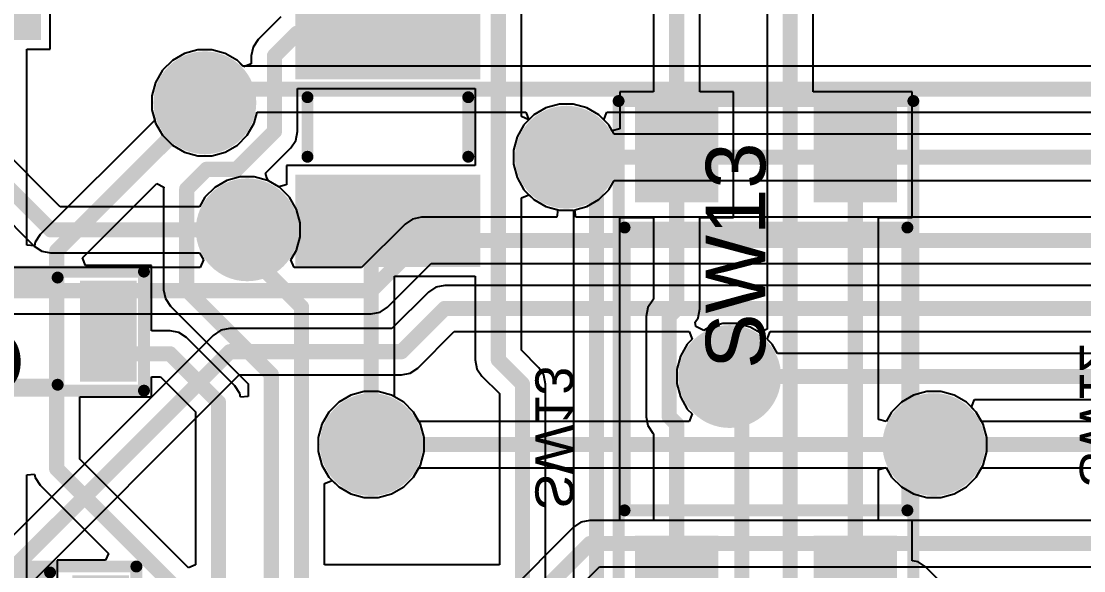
# Model space of a CAD drawing. Header units: inches. Extents: x -8.09 to -2.28, y -0.1 to 6.11.
# Drawn here: x -7.547 to -6.845, y 2.247 to 2.61 of the extents above; entities that cross this region are included whole.
import ezdxf

# ---------------------------------------------------------------- set-up
doc = ezdxf.new("R2010")
doc.units = ezdxf.units.IN
doc.header["$MEASUREMENT"] = 0
for name, color, linetype in [('BottomLayer', 5, 'Continuous'), ('BottomSolder', 6, 'Continuous'), ('InternalPlane1', 76, 'Continuous'), ('InternalPlane2', 16, 'Continuous'), ('Mechanical5', 56, 'Continuous'), ('TopLayer', 1, 'Continuous'), ('TopOverlay', 2, 'Continuous'), ('TopPaste', 8, 'Continuous'), ('TopSolder', 216, 'Continuous'), ('ViaHoleLayer', 16, 'Continuous')]:
    doc.layers.add(name, color=color, linetype=linetype)
doc.styles.add('Arial', font='', dxfattribs={"height": 0.2})
doc.styles.get('Arial').set_extended_font_data('Arial')

# ---------------------------------------------------------------- blocks, each defined once
blk = doc.blocks.new('FP_TL3305AF260QG_MFG_22')
at = {"layer": 'TopLayer'}
for points in [[(-0.17323, 0.08662), (-0.11024, 0.08662), (-0.11024, 0.0315), (-0.17323, 0.0315)], [(0.11024, 0.08662), (0.17323, 0.08662), (0.17323, 0.0315), (0.11024, 0.0315)], [(-0.17323, -0.0315), (-0.11024, -0.0315), (-0.11024, -0.08662), (-0.17323, -0.08662)], [(0.11024, -0.0315), (0.17323, -0.0315), (0.17323, -0.08662), (0.11024, -0.08662)]]:
    blk.add_hatch(color=1, dxfattribs=at).paths.add_polyline_path(points)
at = {"layer": 'TopPaste'}
for points in [[(-0.17323, 0.08662), (-0.11024, 0.08662), (-0.11024, 0.0315), (-0.17323, 0.0315)], [(0.11024, 0.08662), (0.17323, 0.08662), (0.17323, 0.0315), (0.11024, 0.0315)], [(-0.17323, -0.0315), (-0.11024, -0.0315), (-0.11024, -0.08662), (-0.17323, -0.08662)], [(0.11024, -0.0315), (0.17323, -0.0315), (0.17323, -0.08662), (0.11024, -0.08662)]]:
    blk.add_hatch(color=8, dxfattribs=at).paths.add_polyline_path(points)
at = {"layer": 'TopSolder'}
for points in [[(-0.17323, 0.08662), (-0.11024, 0.08662), (-0.11024, 0.0315), (-0.17323, 0.0315)], [(0.11024, 0.08662), (0.17323, 0.08662), (0.17323, 0.0315), (0.11024, 0.0315)], [(-0.17323, -0.0315), (-0.11024, -0.0315), (-0.11024, -0.08662), (-0.17323, -0.08662)], [(0.11024, -0.0315), (0.17323, -0.0315), (0.17323, -0.08662), (0.11024, -0.08662)]]:
    blk.add_hatch(color=216, dxfattribs=at).paths.add_polyline_path(points)
at = {"layer": 'Mechanical5'}
for points in [[(-0.17717, 0.09744, 0.00787, 0.00787, 0), (-0.17717, -0.09744, 0.00787, 0.00787, 0)], [(-0.17717, 0.09744, 0.00787, 0.00787, 0), (0.17717, 0.09744, 0.00787, 0.00787, 0)], [(0.17717, 0.09744, 0.00787, 0.00787, 0), (0.17717, -0.09744, 0.00787, 0.00787, 0)], [(-0.17717, -0.09744, 0.00787, 0.00787, 0), (0.17717, -0.09744, 0.00787, 0.00787, 0)]]:
    blk.add_lwpolyline(points, format="xyseb", dxfattribs=at)
for points in [[(-0.17913, 0.09744, 0.00394, 0.00394, 1), (-0.1752, 0.09744, 0.00394, 0.00394, 1)], [(-0.17913, 0.09744, 0.00394, 0.00394, 1), (-0.1752, 0.09744, 0.00394, 0.00394, 1)], [(0.1752, 0.09744, 0.00394, 0.00394, 1), (0.17913, 0.09744, 0.00394, 0.00394, 1)], [(0.1752, 0.09744, 0.00394, 0.00394, 1), (0.17913, 0.09744, 0.00394, 0.00394, 1)], [(-0.17913, -0.09744, 0.00394, 0.00394, 1), (-0.1752, -0.09744, 0.00394, 0.00394, 1)], [(-0.17913, -0.09744, 0.00394, 0.00394, 1), (-0.1752, -0.09744, 0.00394, 0.00394, 1)], [(0.1752, -0.09744, 0.00394, 0.00394, 1), (0.17913, -0.09744, 0.00394, 0.00394, 1)], [(0.1752, -0.09744, 0.00394, 0.00394, 1), (0.17913, -0.09744, 0.00394, 0.00394, 1)]]:
    blk.add_lwpolyline(points, format="xyseb", close=True, dxfattribs=at)
at = {"layer": 'TopOverlay'}
for points in [[(-0.0935, 0.0935, 0.00787, 0.00787, 0), (-0.0935, -0.0935, 0.00787, 0.00787, 0)], [(-0.0935, 0.0935, 0.00787, 0.00787, 0), (0.0935, 0.0935, 0.00787, 0.00787, 0)], [(0.0935, 0.0935, 0.00787, 0.00787, 0), (0.0935, -0.0935, 0.00787, 0.00787, 0)], [(-0.0935, -0.0935, 0.00787, 0.00787, 0), (0.0935, -0.0935, 0.00787, 0.00787, 0)]]:
    blk.add_lwpolyline(points, format="xyseb", dxfattribs=at)
for points in [[(-0.09547, 0.0935, 0.00394, 0.00394, 1), (-0.09154, 0.0935, 0.00394, 0.00394, 1)], [(-0.09547, 0.0935, 0.00394, 0.00394, 1), (-0.09154, 0.0935, 0.00394, 0.00394, 1)], [(0.09154, 0.0935, 0.00394, 0.00394, 1), (0.09547, 0.0935, 0.00394, 0.00394, 1)], [(0.09154, 0.0935, 0.00394, 0.00394, 1), (0.09547, 0.0935, 0.00394, 0.00394, 1)], [(-0.19193, -0.05906, 0.00984, 0.00984, 1), (-0.20177, -0.05906, 0.00984, 0.00984, 1)], [(-0.20423, -0.05906, 0.00492, 0.00492, 1), (-0.19931, -0.05906, 0.00492, 0.00492, 1)], [(-0.19439, -0.05906, 0.00492, 0.00492, 1), (-0.18947, -0.05906, 0.00492, 0.00492, 1)], [(-0.09547, -0.0935, 0.00394, 0.00394, 1), (-0.09154, -0.0935, 0.00394, 0.00394, 1)], [(-0.09547, -0.0935, 0.00394, 0.00394, 1), (-0.09154, -0.0935, 0.00394, 0.00394, 1)], [(0.09154, -0.0935, 0.00394, 0.00394, 1), (0.09547, -0.0935, 0.00394, 0.00394, 1)], [(0.09154, -0.0935, 0.00394, 0.00394, 1), (0.09547, -0.0935, 0.00394, 0.00394, 1)]]:
    blk.add_lwpolyline(points, format="xyseb", close=True, dxfattribs=at)
at = {"layer": 'Mechanical5', "style": 'Arial'}
blk.add_text('SW13', height=0.03937, dxfattribs=at).set_placement((0, 0.00044))
blk = doc.blocks.new('RESC3226X70X40ML20T20_49')
at = {"layer": 'TopLayer'}
for points in [[(-0.08858, -0.05709), (-0.08858, 0.05709), (-0.03543, 0.05709), (-0.03543, -0.05709)], [(0.03543, -0.05709), (0.03543, 0.05709), (0.08858, 0.05709), (0.08858, -0.05709)]]:
    blk.add_hatch(color=1, dxfattribs=at).paths.add_polyline_path(points)
at = {"layer": 'TopPaste'}
for points in [[(-0.08858, -0.05709), (-0.08858, 0.05709), (-0.03543, 0.05709), (-0.03543, -0.05709)], [(0.03543, -0.05709), (0.03543, 0.05709), (0.08858, 0.05709), (0.08858, -0.05709)]]:
    blk.add_hatch(color=8, dxfattribs=at).paths.add_polyline_path(points)
at = {"layer": 'TopSolder'}
for points in [[(-0.09258, -0.06109), (-0.09258, 0.06109), (-0.03143, 0.06109), (-0.03143, -0.06109)], [(0.03143, -0.06109), (0.03143, 0.06109), (0.09258, 0.06109), (0.09258, -0.06109)]]:
    blk.add_hatch(color=216, dxfattribs=at).paths.add_polyline_path(points)
at = {"layer": 'TopOverlay'}
for points in [[(-0.01969, 0.05315, 0.00787, 0.00787, 0), (0.01969, 0.05315, 0.00787, 0.00787, 0)], [(-0.01969, -0.05315, 0.00787, 0.00787, 0), (0.01969, -0.05315, 0.00787, 0.00787, 0)]]:
    blk.add_lwpolyline(points, format="xyseb", dxfattribs=at)
for points in [[(-0.02165, 0.05315, 0.00394, 0.00394, 1), (-0.01772, 0.05315, 0.00394, 0.00394, 1)], [(0.01772, 0.05315, 0.00394, 0.00394, 1), (0.02165, 0.05315, 0.00394, 0.00394, 1)], [(-0.02165, -0.05315, 0.00394, 0.00394, 1), (-0.01772, -0.05315, 0.00394, 0.00394, 1)], [(0.01772, -0.05315, 0.00394, 0.00394, 1), (0.02165, -0.05315, 0.00394, 0.00394, 1)]]:
    blk.add_lwpolyline(points, format="xyseb", close=True, dxfattribs=at)
blk = doc.blocks.new('RESC3116X65X40NL10T20_71')
at = {"layer": 'TopLayer'}
for points in [[(-0.07677, -0.03346), (-0.07677, 0.03346), (-0.03543, 0.03346), (-0.03543, -0.03346)], [(0.03543, -0.03346), (0.03543, 0.03346), (0.07677, 0.03346), (0.07677, -0.03346)]]:
    blk.add_hatch(color=1, dxfattribs=at).paths.add_polyline_path(points)
at = {"layer": 'TopPaste'}
for points in [[(-0.07677, -0.03346), (-0.07677, 0.03346), (-0.03543, 0.03346), (-0.03543, -0.03346)], [(0.03543, -0.03346), (0.03543, 0.03346), (0.07677, 0.03346), (0.07677, -0.03346)]]:
    blk.add_hatch(color=8, dxfattribs=at).paths.add_polyline_path(points)
at = {"layer": 'TopSolder'}
for points in [[(-0.08077, -0.03746), (-0.08077, 0.03746), (-0.03143, 0.03746), (-0.03143, -0.03746)], [(0.03143, -0.03746), (0.03143, 0.03746), (0.08077, 0.03746), (0.08077, -0.03746)]]:
    blk.add_hatch(color=216, dxfattribs=at).paths.add_polyline_path(points)
at = {"layer": 'TopOverlay'}
for points in [[(0.01968, 0.02953, 0.00787, 0.00787, 0), (-0.01969, 0.02953, 0.00787, 0.00787, 0)], [(0.01968, -0.02953, 0.00787, 0.00787, 0), (-0.01969, -0.02953, 0.00787, 0.00787, 0)]]:
    blk.add_lwpolyline(points, format="xyseb", dxfattribs=at)
for points in [[(-0.02165, 0.02953, 0.00394, 0.00394, 1), (-0.01772, 0.02953, 0.00394, 0.00394, 1)], [(0.01772, 0.02953, 0.00394, 0.00394, 1), (0.02165, 0.02953, 0.00394, 0.00394, 1)], [(-0.02165, -0.02953, 0.00394, 0.00394, 1), (-0.01772, -0.02953, 0.00394, 0.00394, 1)], [(0.01772, -0.02953, 0.00394, 0.00394, 1), (0.02165, -0.02953, 0.00394, 0.00394, 1)]]:
    blk.add_lwpolyline(points, format="xyseb", close=True, dxfattribs=at)
blk = doc.blocks.new('FP_C1206C_EB_MFG_163')
at = {"layer": 'TopLayer'}
for points in [[(-0.07382, 0.03346), (-0.03642, 0.03346), (-0.03642, -0.03346), (-0.07382, -0.03346)], [(0.03642, 0.03346), (0.07382, 0.03346), (0.07382, -0.03346), (0.03642, -0.03346)]]:
    blk.add_hatch(color=1, dxfattribs=at).paths.add_polyline_path(points)
at = {"layer": 'TopPaste'}
for points in [[(-0.07382, 0.03346), (-0.03642, 0.03346), (-0.03642, -0.03346), (-0.07382, -0.03346)], [(0.03642, 0.03346), (0.07382, 0.03346), (0.07382, -0.03346), (0.03642, -0.03346)]]:
    blk.add_hatch(color=8, dxfattribs=at).paths.add_polyline_path(points)
at = {"layer": 'TopSolder'}
for points in [[(-0.07382, 0.03346), (-0.03642, 0.03346), (-0.03642, -0.03346), (-0.07382, -0.03346)], [(0.03642, 0.03346), (0.07382, 0.03346), (0.07382, -0.03346), (0.03642, -0.03346)]]:
    blk.add_hatch(color=216, dxfattribs=at).paths.add_polyline_path(points)
at = {"layer": 'Mechanical5'}
for points in [[(-0.07874, 0.03937, 0.00787, 0.00787, 0), (-0.07874, -0.03937, 0.00787, 0.00787, 0)], [(0.07874, 0.03937, 0.00787, 0.00787, 0), (-0.07874, 0.03937, 0.00787, 0.00787, 0)], [(0.07874, 0.03937, 0.00787, 0.00787, 0), (0.07874, -0.03937, 0.00787, 0.00787, 0)], [(0.07874, -0.03937, 0.00787, 0.00787, 0), (-0.07874, -0.03937, 0.00787, 0.00787, 0)]]:
    blk.add_lwpolyline(points, format="xyseb", dxfattribs=at)
for points in [[(-0.08071, 0.03937, 0.00394, 0.00394, 1), (-0.07677, 0.03937, 0.00394, 0.00394, 1)], [(-0.08071, 0.03937, 0.00394, 0.00394, 1), (-0.07677, 0.03937, 0.00394, 0.00394, 1)], [(0.07677, 0.03937, 0.00394, 0.00394, 1), (0.08071, 0.03937, 0.00394, 0.00394, 1)], [(0.07677, 0.03937, 0.00394, 0.00394, 1), (0.08071, 0.03937, 0.00394, 0.00394, 1)], [(-0.08071, -0.03937, 0.00394, 0.00394, 1), (-0.07677, -0.03937, 0.00394, 0.00394, 1)], [(-0.08071, -0.03937, 0.00394, 0.00394, 1), (-0.07677, -0.03937, 0.00394, 0.00394, 1)], [(0.07677, -0.03937, 0.00394, 0.00394, 1), (0.08071, -0.03937, 0.00394, 0.00394, 1)], [(0.07677, -0.03937, 0.00394, 0.00394, 1), (0.08071, -0.03937, 0.00394, 0.00394, 1)]]:
    blk.add_lwpolyline(points, format="xyseb", close=True, dxfattribs=at)
at = {"layer": 'TopOverlay'}
for points in [[(0.02165, 0.03543, 0.00787, 0.00787, 0), (-0.02165, 0.03543, 0.00787, 0.00787, 0)], [(0.02165, -0.03543, 0.00787, 0.00787, 0), (-0.02165, -0.03543, 0.00787, 0.00787, 0)]]:
    blk.add_lwpolyline(points, format="xyseb", dxfattribs=at)
for points in [[(-0.02362, 0.03543, 0.00394, 0.00394, 1), (-0.01969, 0.03543, 0.00394, 0.00394, 1)], [(0.01969, 0.03543, 0.00394, 0.00394, 1), (0.02362, 0.03543, 0.00394, 0.00394, 1)], [(-0.02362, -0.03543, 0.00394, 0.00394, 1), (-0.01969, -0.03543, 0.00394, 0.00394, 1)], [(0.01969, -0.03543, 0.00394, 0.00394, 1), (0.02362, -0.03543, 0.00394, 0.00394, 1)]]:
    blk.add_lwpolyline(points, format="xyseb", close=True, dxfattribs=at)
at = {"layer": 'Mechanical5', "style": 'Arial'}
blk.add_text('C4', height=0.03937, dxfattribs=at).set_placement((0, 0.00044))
blk = doc.blocks.new('FP_C1206C_EB_MFG_164')
at = {"layer": 'TopLayer'}
for points in [[(-0.07382, 0.03346), (-0.03642, 0.03346), (-0.03642, -0.03346), (-0.07382, -0.03346)], [(0.03642, 0.03346), (0.07382, 0.03346), (0.07382, -0.03346), (0.03642, -0.03346)]]:
    blk.add_hatch(color=1, dxfattribs=at).paths.add_polyline_path(points)
at = {"layer": 'TopPaste'}
for points in [[(-0.07382, 0.03346), (-0.03642, 0.03346), (-0.03642, -0.03346), (-0.07382, -0.03346)], [(0.03642, 0.03346), (0.07382, 0.03346), (0.07382, -0.03346), (0.03642, -0.03346)]]:
    blk.add_hatch(color=8, dxfattribs=at).paths.add_polyline_path(points)
at = {"layer": 'TopSolder'}
for points in [[(-0.07382, 0.03346), (-0.03642, 0.03346), (-0.03642, -0.03346), (-0.07382, -0.03346)], [(0.03642, 0.03346), (0.07382, 0.03346), (0.07382, -0.03346), (0.03642, -0.03346)]]:
    blk.add_hatch(color=216, dxfattribs=at).paths.add_polyline_path(points)
at = {"layer": 'Mechanical5'}
for points in [[(-0.07874, 0.03937, 0.00787, 0.00787, 0), (-0.07874, -0.03937, 0.00787, 0.00787, 0)], [(0.07874, 0.03937, 0.00787, 0.00787, 0), (-0.07874, 0.03937, 0.00787, 0.00787, 0)], [(0.07874, 0.03937, 0.00787, 0.00787, 0), (0.07874, -0.03937, 0.00787, 0.00787, 0)], [(0.07874, -0.03937, 0.00787, 0.00787, 0), (-0.07874, -0.03937, 0.00787, 0.00787, 0)]]:
    blk.add_lwpolyline(points, format="xyseb", dxfattribs=at)
for points in [[(-0.08071, 0.03937, 0.00394, 0.00394, 1), (-0.07677, 0.03937, 0.00394, 0.00394, 1)], [(-0.08071, 0.03937, 0.00394, 0.00394, 1), (-0.07677, 0.03937, 0.00394, 0.00394, 1)], [(0.07677, 0.03937, 0.00394, 0.00394, 1), (0.08071, 0.03937, 0.00394, 0.00394, 1)], [(0.07677, 0.03937, 0.00394, 0.00394, 1), (0.08071, 0.03937, 0.00394, 0.00394, 1)], [(-0.08071, -0.03937, 0.00394, 0.00394, 1), (-0.07677, -0.03937, 0.00394, 0.00394, 1)], [(-0.08071, -0.03937, 0.00394, 0.00394, 1), (-0.07677, -0.03937, 0.00394, 0.00394, 1)], [(0.07677, -0.03937, 0.00394, 0.00394, 1), (0.08071, -0.03937, 0.00394, 0.00394, 1)], [(0.07677, -0.03937, 0.00394, 0.00394, 1), (0.08071, -0.03937, 0.00394, 0.00394, 1)]]:
    blk.add_lwpolyline(points, format="xyseb", close=True, dxfattribs=at)
at = {"layer": 'TopOverlay'}
for points in [[(0.02165, 0.03543, 0.00787, 0.00787, 0), (-0.02165, 0.03543, 0.00787, 0.00787, 0)], [(0.02165, -0.03543, 0.00787, 0.00787, 0), (-0.02165, -0.03543, 0.00787, 0.00787, 0)]]:
    blk.add_lwpolyline(points, format="xyseb", dxfattribs=at)
for points in [[(-0.02362, 0.03543, 0.00394, 0.00394, 1), (-0.01969, 0.03543, 0.00394, 0.00394, 1)], [(0.01969, 0.03543, 0.00394, 0.00394, 1), (0.02362, 0.03543, 0.00394, 0.00394, 1)], [(-0.02362, -0.03543, 0.00394, 0.00394, 1), (-0.01969, -0.03543, 0.00394, 0.00394, 1)], [(0.01969, -0.03543, 0.00394, 0.00394, 1), (0.02362, -0.03543, 0.00394, 0.00394, 1)]]:
    blk.add_lwpolyline(points, format="xyseb", close=True, dxfattribs=at)
at = {"layer": 'Mechanical5', "style": 'Arial'}
blk.add_text('C3', height=0.03937, dxfattribs=at).set_placement((0, 0.00044))

msp = doc.modelspace()

# ---------------------------------------------------------------- hatches: boundary and pattern name
at = {"layer": 'BottomLayer'}
h = msp.add_hatch(color=5, dxfattribs=at)
edge = h.paths.add_edge_path()
edge.add_arc((-7.426, 2.556), 0.025, 0, 360)
h = msp.add_hatch(color=5, dxfattribs=at)
edge = h.paths.add_edge_path()
edge.add_arc((-7.187, 2.52), 0.025, 0, 360)
h = msp.add_hatch(color=5, dxfattribs=at)
edge = h.paths.add_edge_path()
edge.add_arc((-7.398, 2.472), 0.025, 0, 360)
h = msp.add_hatch(color=5, dxfattribs=at)
edge = h.paths.add_edge_path()
edge.add_arc((-7.079, 2.375), 0.025, 0, 360)
h = msp.add_hatch(color=5, dxfattribs=at)
edge = h.paths.add_edge_path()
edge.add_arc((-7.316, 2.33), 0.025, 0, 360)
h = msp.add_hatch(color=5, dxfattribs=at)
edge = h.paths.add_edge_path()
edge.add_arc((-6.944, 2.33), 0.025, 0, 360)
at = {"layer": 'BottomSolder'}
h = msp.add_hatch(color=6, dxfattribs=at)
edge = h.paths.add_edge_path()
edge.add_arc((-7.426, 2.556), 0.029, 0, 360)
h = msp.add_hatch(color=6, dxfattribs=at)
edge = h.paths.add_edge_path()
edge.add_arc((-7.187, 2.52), 0.029, 0, 360)
h = msp.add_hatch(color=6, dxfattribs=at)
edge = h.paths.add_edge_path()
edge.add_arc((-7.398, 2.472), 0.029, 0, 360)
h = msp.add_hatch(color=6, dxfattribs=at)
edge = h.paths.add_edge_path()
edge.add_arc((-7.079, 2.375), 0.029, 0, 360)
h = msp.add_hatch(color=6, dxfattribs=at)
edge = h.paths.add_edge_path()
edge.add_arc((-7.316, 2.33), 0.029, 0, 360)
h = msp.add_hatch(color=6, dxfattribs=at)
edge = h.paths.add_edge_path()
edge.add_arc((-6.944, 2.33), 0.029, 0, 360)
at = {"layer": 'InternalPlane1'}
h = msp.add_hatch(color=76, dxfattribs=at)
edge = h.paths.add_edge_path()
edge.add_arc((-7.426, 2.556), 0.034, 0, 360)
h = msp.add_hatch(color=76, dxfattribs=at)
edge = h.paths.add_edge_path()
edge.add_arc((-7.187, 2.52), 0.034, 0, 360)
h = msp.add_hatch(color=76, dxfattribs=at)
edge = h.paths.add_edge_path()
edge.add_arc((-7.398, 2.472), 0.034, 0, 360)
h = msp.add_hatch(color=76, dxfattribs=at)
edge = h.paths.add_edge_path()
edge.add_arc((-7.079, 2.375), 0.034, 0, 360)
h = msp.add_hatch(color=76, dxfattribs=at)
edge = h.paths.add_edge_path()
edge.add_arc((-7.316, 2.33), 0.034, 0, 360)
h = msp.add_hatch(color=76, dxfattribs=at)
edge = h.paths.add_edge_path()
edge.add_arc((-6.944, 2.33), 0.034, 0, 360)
at = {"layer": 'InternalPlane2'}
h = msp.add_hatch(color=16, dxfattribs=at)
edge = h.paths.add_edge_path()
edge.add_arc((-7.426, 2.556), 0.034, 0, 360)
h = msp.add_hatch(color=16, dxfattribs=at)
edge = h.paths.add_edge_path()
edge.add_arc((-7.187, 2.52), 0.034, 0, 360)
h = msp.add_hatch(color=16, dxfattribs=at)
edge = h.paths.add_edge_path()
edge.add_arc((-7.398, 2.472), 0.034, 0, 360)
h = msp.add_hatch(color=16, dxfattribs=at)
edge = h.paths.add_edge_path()
edge.add_arc((-7.079, 2.375), 0.034, 0, 360)
h = msp.add_hatch(color=16, dxfattribs=at)
edge = h.paths.add_edge_path()
edge.add_arc((-7.316, 2.33), 0.034, 0, 360)
h = msp.add_hatch(color=16, dxfattribs=at)
edge = h.paths.add_edge_path()
edge.add_arc((-6.944, 2.33), 0.034, 0, 360)
at = {"layer": 'TopLayer'}
h = msp.add_hatch(color=1, dxfattribs=at)
edge = h.paths.add_edge_path()
edge.add_arc((-7.426, 2.556), 0.025, 0, 360)
h = msp.add_hatch(color=1, dxfattribs=at)
edge = h.paths.add_edge_path()
edge.add_arc((-7.187, 2.52), 0.025, 0, 360)
h = msp.add_hatch(color=1, dxfattribs=at)
edge = h.paths.add_edge_path()
edge.add_arc((-7.398, 2.472), 0.025, 0, 360)
h = msp.add_hatch(color=1, dxfattribs=at)
edge = h.paths.add_edge_path()
edge.add_arc((-7.079, 2.375), 0.025, 0, 360)
h = msp.add_hatch(color=1, dxfattribs=at)
edge = h.paths.add_edge_path()
edge.add_arc((-7.316, 2.33), 0.025, 0, 360)
h = msp.add_hatch(color=1, dxfattribs=at)
edge = h.paths.add_edge_path()
edge.add_arc((-6.944, 2.33), 0.025, 0, 360)
at = {"layer": 'TopSolder'}
h = msp.add_hatch(color=216, dxfattribs=at)
edge = h.paths.add_edge_path()
edge.add_arc((-7.426, 2.556), 0.029, 0, 360)
h = msp.add_hatch(color=216, dxfattribs=at)
edge = h.paths.add_edge_path()
edge.add_arc((-7.187, 2.52), 0.029, 0, 360)
h = msp.add_hatch(color=216, dxfattribs=at)
edge = h.paths.add_edge_path()
edge.add_arc((-7.398, 2.472), 0.029, 0, 360)
h = msp.add_hatch(color=216, dxfattribs=at)
edge = h.paths.add_edge_path()
edge.add_arc((-7.079, 2.375), 0.029, 0, 360)
h = msp.add_hatch(color=216, dxfattribs=at)
edge = h.paths.add_edge_path()
edge.add_arc((-7.316, 2.33), 0.029, 0, 360)
h = msp.add_hatch(color=216, dxfattribs=at)
edge = h.paths.add_edge_path()
edge.add_arc((-6.944, 2.33), 0.029, 0, 360)
at = {"layer": 'ViaHoleLayer'}
h = msp.add_hatch(color=16, dxfattribs=at)
edge = h.paths.add_edge_path()
edge.add_arc((-7.426, 2.556), 0.014, 0, 360)
h = msp.add_hatch(color=16, dxfattribs=at)
edge = h.paths.add_edge_path()
edge.add_arc((-7.187, 2.52), 0.014, 0, 360)
h = msp.add_hatch(color=16, dxfattribs=at)
edge = h.paths.add_edge_path()
edge.add_arc((-7.398, 2.472), 0.014, 0, 360)
h = msp.add_hatch(color=16, dxfattribs=at)
edge = h.paths.add_edge_path()
edge.add_arc((-7.079, 2.375), 0.014, 0, 360)
h = msp.add_hatch(color=16, dxfattribs=at)
edge = h.paths.add_edge_path()
edge.add_arc((-7.316, 2.33), 0.014, 0, 360)
h = msp.add_hatch(color=16, dxfattribs=at)
edge = h.paths.add_edge_path()
edge.add_arc((-6.944, 2.33), 0.014, 0, 360)

# ---------------------------------------------------------------- linework, layer by layer
at = {"layer": 'BottomLayer'}
for p, q in [((-7.52167, 2.48729), (-7.72785, 2.69348)), ((-7.74948, 2.67185), (-7.53881, 2.46119)), ((-7.43951, 2.58861), (-7.44749, 2.58401)), ((-7.43061, 2.591), (-7.43951, 2.58861)), ((-7.42139, 2.591), (-7.43061, 2.591)), ((-7.41249, 2.58861), (-7.42139, 2.591)), ((-7.40451, 2.58401), (-7.41249, 2.58861)), ((-7.44749, 2.58401), (-7.45401, 2.57749)), ((-7.4008, 2.58029), (-7.40451, 2.58401)), ((-6.25258, 2.58029), (-7.4008, 2.58029)), ((-7.45401, 2.57749), (-7.45861, 2.56951)), ((-7.45861, 2.56951), (-7.461, 2.56061)), ((-7.461, 2.56061), (-7.461, 2.55139)), ((-7.461, 2.55139), (-7.45861, 2.54249)), ((-7.39339, 2.54249), (-7.39145, 2.54971)), ((-7.39145, 2.54971), (-7.21386, 2.54971)), ((-7.21179, 2.54471), (-7.21501, 2.54149)), ((-7.21386, 2.54971), (-7.21179, 2.54471)), ((-7.16221, 2.54471), (-7.16014, 2.54971)), ((-7.15899, 2.54149), (-7.16221, 2.54471)), ((-7.16014, 2.54971), (-6.25258, 2.54971)), ((-7.45861, 2.54249), (-7.45401, 2.53451)), ((-7.39799, 2.53451), (-7.39339, 2.54249)), ((-7.21501, 2.54149), (-7.21961, 2.53351)), ((-7.15542, 2.53529), (-7.15899, 2.54149)), ((-7.45401, 2.53451), (-7.44749, 2.52799)), ((-7.40451, 2.52799), (-7.39799, 2.53451)), ((-7.21961, 2.53351), (-7.222, 2.52461)), ((-6.24786, 2.53529), (-7.15542, 2.53529)), ((-7.44749, 2.52799), (-7.43951, 2.52339)), ((-7.43951, 2.52339), (-7.43061, 2.521)), ((-7.42139, 2.521), (-7.41249, 2.52339)), ((-7.41249, 2.52339), (-7.40451, 2.52799)), ((-7.222, 2.52461), (-7.222, 2.51539)), ((-7.43061, 2.521), (-7.42139, 2.521)), ((-7.222, 2.51539), (-7.21961, 2.50649)), ((-7.41151, 2.50461), (-7.41949, 2.50001)), ((-7.40261, 2.507), (-7.41151, 2.50461)), ((-7.39339, 2.507), (-7.40261, 2.507)), ((-7.38449, 2.50461), (-7.39339, 2.507)), ((-7.37651, 2.50001), (-7.38449, 2.50461)), ((-7.21961, 2.50649), (-7.21501, 2.49851)), ((-7.15899, 2.49851), (-7.15542, 2.50471)), ((-7.15542, 2.50471), (-5.83946, 2.50471)), ((-7.41949, 2.50001), (-7.42601, 2.49349)), ((-7.36999, 2.49349), (-7.37651, 2.50001)), ((-7.21501, 2.49851), (-7.20849, 2.49199)), ((-7.16551, 2.49199), (-7.15899, 2.49851)), ((-7.42958, 2.48729), (-7.52167, 2.48729)), ((-7.42601, 2.49349), (-7.42958, 2.48729)), ((-7.36539, 2.48551), (-7.36999, 2.49349)), ((-7.20849, 2.49199), (-7.20051, 2.48739)), ((-7.20051, 2.48739), (-7.1927, 2.48529)), ((-7.1813, 2.48529), (-7.17349, 2.48739)), ((-7.17349, 2.48739), (-7.16551, 2.49199)), ((-7.363, 2.47661), (-7.36539, 2.48551)), ((-7.28277, 2.48029), (-7.28862, 2.47913)), ((-7.19336, 2.48029), (-7.28277, 2.48029)), ((-7.1927, 2.48529), (-7.19336, 2.48029)), ((-7.18064, 2.48029), (-7.1813, 2.48529)), ((-5.85733, 2.48029), (-7.18064, 2.48029)), ((-7.363, 2.46739), (-7.363, 2.47661)), ((-7.29358, 2.47581), (-7.32233, 2.44706)), ((-7.28862, 2.47913), (-7.29358, 2.47581)), ((-7.36539, 2.45849), (-7.363, 2.46739)), ((-7.53881, 2.46119), (-7.53385, 2.45787)), ((-7.53385, 2.45787), (-7.528, 2.45671)), ((-7.528, 2.45671), (-7.42958, 2.45671)), ((-7.42958, 2.45671), (-7.4269, 2.45206)), ((-7.4269, 2.45206), (-7.4291, 2.44706)), ((-7.3691, 2.45206), (-7.36539, 2.45849)), ((-7.3669, 2.44706), (-7.3691, 2.45206)), ((-7.4291, 2.44706), (-7.67323, 2.44706)), ((-7.32233, 2.44706), (-7.3669, 2.44706)), ((-7.30519, 2.42095), (-7.27643, 2.44971)), ((-7.27643, 2.44971), (-5.851, 2.44971)), ((-7.27823, 2.43081), (-7.30233, 2.40671)), ((-7.27327, 2.43413), (-7.27823, 2.43081)), ((-7.26742, 2.43529), (-7.27327, 2.43413)), ((-5.8074, 2.43529), (-7.26742, 2.43529)), ((-7.316, 2.41647), (-7.31015, 2.41764)), ((-7.31015, 2.41764), (-7.30519, 2.42095)), ((-7.6669, 2.41647), (-7.316, 2.41647)), ((-7.41544, 2.40555), (-7.4204, 2.40223)), ((-7.40958, 2.40671), (-7.41544, 2.40555)), ((-7.30233, 2.40671), (-7.40958, 2.40671)), ((-7.28519, 2.3806), (-7.26108, 2.40471)), ((-7.26108, 2.40471), (-7.10586, 2.40471)), ((-7.10586, 2.40471), (-7.10379, 2.39971)), ((-7.05421, 2.39971), (-7.05214, 2.40471)), ((-7.05214, 2.40471), (-5.57181, 2.40471)), ((-7.4204, 2.40223), (-7.75581, 2.06681)), ((-7.10701, 2.39649), (-7.11161, 2.38851)), ((-7.10379, 2.39971), (-7.10701, 2.39649)), ((-7.05099, 2.39649), (-7.05421, 2.39971)), ((-7.04742, 2.39029), (-7.05099, 2.39649)), ((-7.11161, 2.38851), (-7.114, 2.37961)), ((-5.56773, 2.39029), (-7.04742, 2.39029)), ((-7.61374, 2.16564), (-7.40325, 2.37612)), ((-7.40325, 2.37612), (-7.296, 2.37612)), ((-7.296, 2.37612), (-7.29015, 2.37729)), ((-7.29015, 2.37729), (-7.28519, 2.3806)), ((-7.114, 2.37961), (-7.114, 2.37039)), ((-7.114, 2.37039), (-7.11161, 2.36149)), ((-7.32951, 2.36261), (-7.33749, 2.35801)), ((-7.32061, 2.365), (-7.32951, 2.36261)), ((-7.31139, 2.365), (-7.32061, 2.365)), ((-7.30249, 2.36261), (-7.31139, 2.365)), ((-7.29451, 2.35801), (-7.30249, 2.36261)), ((-7.11161, 2.36149), (-7.10701, 2.35351)), ((-7.33749, 2.35801), (-7.34401, 2.35149)), ((-7.28799, 2.35149), (-7.29451, 2.35801)), ((-7.10701, 2.35351), (-7.10379, 2.35029)), ((-6.91921, 2.35471), (-6.91714, 2.35971)), ((-6.91599, 2.35149), (-6.91921, 2.35471)), ((-6.91714, 2.35971), (-5.55528, 2.35971)), ((-7.34401, 2.35149), (-7.34861, 2.34351)), ((-7.28442, 2.34529), (-7.28799, 2.35149)), ((-7.10379, 2.35029), (-7.10586, 2.34529)), ((-6.91139, 2.34351), (-6.91599, 2.35149)), ((-7.34861, 2.34351), (-7.351, 2.33461)), ((-7.10586, 2.34529), (-7.28442, 2.34529)), ((-6.909, 2.33461), (-6.91139, 2.34351)), ((-7.351, 2.33461), (-7.351, 2.32539)), ((-6.909, 2.32539), (-6.909, 2.33461)), ((-7.351, 2.32539), (-7.34861, 2.31649)), ((-6.91139, 2.31649), (-6.909, 2.32539)), ((-7.34861, 2.31649), (-7.34401, 2.30851)), ((-7.28799, 2.30851), (-7.28442, 2.31471)), ((-7.28442, 2.31471), (-6.97558, 2.31471)), ((-6.97558, 2.31471), (-6.97201, 2.30851)), ((-6.91599, 2.30851), (-6.91139, 2.31649)), ((-7.34401, 2.30851), (-7.33749, 2.30199)), ((-7.29451, 2.30199), (-7.28799, 2.30851)), ((-6.97201, 2.30851), (-6.96549, 2.30199)), ((-6.92251, 2.30199), (-6.91599, 2.30851)), ((-7.33749, 2.30199), (-7.32951, 2.29739)), ((-7.32951, 2.29739), (-7.32061, 2.295)), ((-7.31139, 2.295), (-7.30249, 2.29739)), ((-7.30249, 2.29739), (-7.29451, 2.30199)), ((-6.96549, 2.30199), (-6.95751, 2.29739)), ((-6.95751, 2.29739), (-6.94861, 2.295)), ((-6.93939, 2.295), (-6.93049, 2.29739)), ((-6.93049, 2.29739), (-6.92251, 2.30199)), ((-7.32061, 2.295), (-7.31139, 2.295)), ((-6.94861, 2.295), (-6.93939, 2.295)), ((-7.17732, 2.27866), (-7.18229, 2.27534)), ((-7.17147, 2.27982), (-7.17732, 2.27866)), ((-5.55446, 2.27982), (-7.17147, 2.27982)), ((-7.18229, 2.27534), (-7.44781, 2.00981)), ((-7.18046, 2.23391), (-7.16514, 2.24923)), ((-7.16514, 2.24923), (-5.84697, 2.24923))]:
    msp.add_line(p, q, dxfattribs=at)
for points in [[(-7.761, 2.705, 0.01, 0.01, 0), (-7.528, 2.472, 0.01, 0.01, 0)], [(-7.426, 2.556, 0.01, 0.01, 0), (-7.417, 2.565, 0.01, 0.01, 0)], [(-7.417, 2.565, 0.01, 0.01, 0), (-6.221, 2.565, 0.01, 0.01, 0)], [(-7.187, 2.52, 0.01, 0.01, 0), (-5.535, 2.52, 0.01, 0.01, 0)], [(-7.528, 2.472, 0.01, 0.01, 0), (-7.398, 2.472, 0.01, 0.01, 0)], [(-7.316, 2.43177, 0.01, 0.01, 0), (-7.28277, 2.465, 0.01, 0.01, 0)], [(-7.28277, 2.465, 0.01, 0.01, 0), (-5.851, 2.465, 0.01, 0.01, 0)], [(-7.67323, 2.43177, 0.01, 0.01, 0), (-7.316, 2.43177, 0.01, 0.01, 0)], [(-7.296, 2.39142, 0.01, 0.01, 0), (-7.26742, 2.42, 0.01, 0.01, 0)], [(-7.26742, 2.42, 0.01, 0.01, 0), (-5.751, 2.42, 0.01, 0.01, 0)], [(-7.745, 2.056, 0.01, 0.01, 0), (-7.40958, 2.39142, 0.01, 0.01, 0)], [(-7.40958, 2.39142, 0.01, 0.01, 0), (-7.296, 2.39142, 0.01, 0.01, 0)], [(-7.079, 2.375, 0.01, 0.01, 0), (-5.273, 2.375, 0.01, 0.01, 0)], [(-7.316, 2.33, 0.01, 0.01, 0), (-6.944, 2.33, 0.01, 0.01, 0)], [(-7.437, 1.999, 0.01, 0.01, 0), (-7.17147, 2.26453, 0.01, 0.01, 0)], [(-7.17147, 2.26453, 0.01, 0.01, 0), (-5.505, 2.26453, 0.01, 0.01, 0)]]:
    msp.add_lwpolyline(points, format="xyseb", dxfattribs=at)
for points in [[(-7.4195, 2.565, 0.005, 0.005, 1), (-7.4145, 2.565, 0.005, 0.005, 1)], [(-7.4195, 2.565, 0.005, 0.005, 1), (-7.4145, 2.565, 0.005, 0.005, 1)], [(-7.4285, 2.556, 0.005, 0.005, 1), (-7.4235, 2.556, 0.005, 0.005, 1)], [(-7.1895, 2.52, 0.005, 0.005, 1), (-7.1845, 2.52, 0.005, 0.005, 1)], [(-7.5305, 2.472, 0.005, 0.005, 1), (-7.5255, 2.472, 0.005, 0.005, 1)], [(-7.5305, 2.472, 0.005, 0.005, 1), (-7.5255, 2.472, 0.005, 0.005, 1)], [(-7.4005, 2.472, 0.005, 0.005, 1), (-7.3955, 2.472, 0.005, 0.005, 1)], [(-7.28527, 2.465, 0.005, 0.005, 1), (-7.28027, 2.465, 0.005, 0.005, 1)], [(-7.28527, 2.465, 0.005, 0.005, 1), (-7.28027, 2.465, 0.005, 0.005, 1)], [(-7.3185, 2.43177, 0.005, 0.005, 1), (-7.3135, 2.43177, 0.005, 0.005, 1)], [(-7.3185, 2.43177, 0.005, 0.005, 1), (-7.3135, 2.43177, 0.005, 0.005, 1)], [(-7.26992, 2.42, 0.005, 0.005, 1), (-7.26492, 2.42, 0.005, 0.005, 1)], [(-7.26992, 2.42, 0.005, 0.005, 1), (-7.26492, 2.42, 0.005, 0.005, 1)], [(-7.41208, 2.39142, 0.005, 0.005, 1), (-7.40708, 2.39142, 0.005, 0.005, 1)], [(-7.41208, 2.39142, 0.005, 0.005, 1), (-7.40708, 2.39142, 0.005, 0.005, 1)], [(-7.2985, 2.39142, 0.005, 0.005, 1), (-7.2935, 2.39142, 0.005, 0.005, 1)], [(-7.2985, 2.39142, 0.005, 0.005, 1), (-7.2935, 2.39142, 0.005, 0.005, 1)], [(-7.0815, 2.375, 0.005, 0.005, 1), (-7.0765, 2.375, 0.005, 0.005, 1)], [(-7.3185, 2.33, 0.005, 0.005, 1), (-7.3135, 2.33, 0.005, 0.005, 1)], [(-6.9465, 2.33, 0.005, 0.005, 1), (-6.9415, 2.33, 0.005, 0.005, 1)], [(-7.17397, 2.26453, 0.005, 0.005, 1), (-7.16897, 2.26453, 0.005, 0.005, 1)], [(-7.17397, 2.26453, 0.005, 0.005, 1), (-7.16897, 2.26453, 0.005, 0.005, 1)]]:
    msp.add_lwpolyline(points, format="xyseb", close=True, dxfattribs=at)
at = {"layer": 'TopLayer'}
for p, q in [((-7.05429, 3.043), (-7.05429, 2.4064)), ((-7.21671, 2.54686), (-7.21671, 2.89598)), ((-7.02371, 2.56323), (-7.02371, 2.75504)), ((-7.12935, 2.657), (-7.12935, 2.56323)), ((-7.09876, 2.56323), (-7.09876, 2.65088)), ((-7.52823, 2.59154), (-7.52823, 2.61971)), ((-7.37581, 2.61282), (-7.39081, 2.59782)), ((-7.39413, 2.59286), (-7.39529, 2.58701)), ((-7.39081, 2.59782), (-7.39413, 2.59286)), ((-7.5436, 2.46196), (-7.5436, 2.59154)), ((-7.5436, 2.59154), (-7.52823, 2.59154)), ((-7.43951, 2.58861), (-7.44749, 2.58401)), ((-7.43061, 2.591), (-7.43951, 2.58861)), ((-7.42139, 2.591), (-7.43061, 2.591)), ((-7.41249, 2.58861), (-7.42139, 2.591)), ((-7.40451, 2.58401), (-7.41249, 2.58861)), ((-7.39529, 2.58701), (-7.39529, 2.58186)), ((-7.44749, 2.58401), (-7.45401, 2.57749)), ((-7.40029, 2.57979), (-7.40451, 2.58401)), ((-7.39529, 2.58186), (-7.40029, 2.57979)), ((-7.45401, 2.57749), (-7.45861, 2.56951)), ((-7.45861, 2.56951), (-7.461, 2.56061)), ((-7.36471, 2.537), (-7.36471, 2.56543)), ((-7.36471, 2.56543), (-7.24729, 2.56543)), ((-7.24729, 2.56543), (-7.24729, 2.51457)), ((-7.461, 2.56061), (-7.461, 2.55139)), ((-7.12935, 2.56323), (-7.15161, 2.56323)), ((-7.15161, 2.56323), (-7.15161, 2.53871)), ((-7.0765, 2.56323), (-7.09876, 2.56323)), ((-7.0765, 2.48024), (-7.0765, 2.56323)), ((-6.95838, 2.56323), (-7.02371, 2.56323)), ((-6.95838, 2.48024), (-6.95838, 2.56323)), ((-7.461, 2.55139), (-7.45915, 2.54448)), ((-7.20051, 2.55261), (-7.20849, 2.54801)), ((-7.19161, 2.555), (-7.20051, 2.55261)), ((-7.18239, 2.555), (-7.19161, 2.555)), ((-7.17349, 2.55261), (-7.18239, 2.555)), ((-7.16551, 2.54801), (-7.17349, 2.55261)), ((-7.45915, 2.54448), (-7.53481, 2.46881)), ((-7.21171, 2.54479), (-7.21671, 2.54686)), ((-7.20849, 2.54801), (-7.21171, 2.54479)), ((-7.15899, 2.54149), (-7.16551, 2.54801)), ((-7.36587, 2.53115), (-7.36471, 2.537)), ((-7.15662, 2.53737), (-7.15899, 2.54149)), ((-7.15161, 2.53871), (-7.15662, 2.53737)), ((-7.36919, 2.52619), (-7.36587, 2.53115)), ((-7.3859, 2.50947), (-7.36919, 2.52619)), ((-7.38509, 2.50645), (-7.3859, 2.50947)), ((-7.24729, 2.51457), (-7.37209, 2.51457)), ((-7.37209, 2.51457), (-7.37209, 2.50184)), ((-7.50691, 2.45346), (-7.45765, 2.50272)), ((-7.45765, 2.50272), (-7.45304, 2.50026)), ((-7.38398, 2.50432), (-7.38509, 2.50645)), ((-7.37709, 2.50034), (-7.38398, 2.50432)), ((-7.37215, 2.50181), (-7.37709, 2.50034)), ((-7.37209, 2.50184), (-7.37215, 2.50181)), ((-7.45304, 2.50026), (-7.45329, 2.499)), ((-7.45329, 2.499), (-7.45329, 2.43233)), ((-7.21671, 2.49314), (-7.21171, 2.49521)), ((-7.21171, 2.49521), (-7.20849, 2.49199)), ((-7.21671, 2.39233), (-7.21671, 2.49314)), ((-7.20849, 2.49199), (-7.20051, 2.48739)), ((-7.20051, 2.48739), (-7.19161, 2.485)), ((-7.19161, 2.485), (-7.18239, 2.485)), ((-7.18239, 2.485), (-7.18229, 2.48492)), ((-7.18229, 2.48492), (-7.18229, 2.14603)), ((-7.15171, 2.47527), (-7.15161, 2.48024)), ((-7.15161, 2.48024), (-7.12935, 2.48024)), ((-7.12935, 2.48024), (-7.12935, 2.42604)), ((-7.09876, 2.41971), (-7.09876, 2.48024)), ((-7.09876, 2.48024), (-7.0765, 2.48024)), ((-6.98065, 2.34652), (-6.98065, 2.48024)), ((-6.98065, 2.48024), (-6.95838, 2.48024)), ((-7.15171, 2.28473), (-7.15171, 2.47527)), ((-7.53481, 2.46881), (-7.53813, 2.46385)), ((-7.5386, 2.46147), (-7.5436, 2.46196)), ((-7.53813, 2.46385), (-7.5386, 2.46147)), ((-7.50484, 2.44846), (-7.50691, 2.45346)), ((-7.46118, 2.44846), (-7.50484, 2.44846)), ((-7.46118, 2.40529), (-7.46118, 2.44846)), ((-7.30071, 2.36158), (-7.30071, 2.44142)), ((-7.30071, 2.44142), (-7.24729, 2.44142)), ((-7.24729, 2.44142), (-7.24729, 2.386)), ((-7.45329, 2.43233), (-7.45213, 2.42648)), ((-7.45213, 2.42648), (-7.44881, 2.42151)), ((-7.12981, 2.42558), (-7.13313, 2.42062)), ((-7.12935, 2.42604), (-7.12981, 2.42558)), ((-7.44881, 2.42151), (-7.39738, 2.37008)), ((-7.13313, 2.42062), (-7.13429, 2.41477)), ((-7.09993, 2.41386), (-7.09876, 2.41971)), ((-7.13429, 2.41477), (-7.13429, 2.34844)), ((-7.10188, 2.41094), (-7.09993, 2.41386)), ((-7.10135, 2.40818), (-7.10188, 2.41094)), ((-7.08361, 2.41), (-7.09251, 2.40761)), ((-7.07439, 2.41), (-7.08361, 2.41)), ((-7.06549, 2.40761), (-7.07439, 2.41)), ((-7.449, 2.40529), (-7.46118, 2.40529)), ((-7.44315, 2.40413), (-7.449, 2.40529)), ((-7.43819, 2.40081), (-7.44315, 2.40413)), ((-7.09612, 2.40553), (-7.10135, 2.40818)), ((-7.09251, 2.40761), (-7.09612, 2.40553)), ((-7.05929, 2.40404), (-7.06549, 2.40761)), ((-7.05429, 2.4064), (-7.05929, 2.40404)), ((-7.40619, 2.36881), (-7.43819, 2.40081)), ((-7.20519, 2.38081), (-7.21671, 2.39233)), ((-7.24729, 2.386), (-7.24613, 2.38015)), ((-7.46118, 2.36154), (-7.46118, 2.37471)), ((-7.46118, 2.37471), (-7.45533, 2.37471)), ((-7.45533, 2.37471), (-7.43229, 2.35167)), ((-7.24613, 2.38015), (-7.24281, 2.37519)), ((-7.24281, 2.37519), (-7.23129, 2.36367)), ((-7.20187, 2.37585), (-7.20519, 2.38081)), ((-7.20071, 2.37), (-7.20187, 2.37585)), ((-7.40287, 2.36385), (-7.40619, 2.36881)), ((-7.39738, 2.37008), (-7.39738, 2.36189)), ((-7.20071, 2.15791), (-7.20071, 2.37)), ((-7.50871, 2.32033), (-7.50871, 2.36154)), ((-7.50871, 2.36154), (-7.46118, 2.36154)), ((-7.40238, 2.3614), (-7.40287, 2.36385)), ((-7.39738, 2.36189), (-7.40238, 2.3614)), ((-7.29451, 2.35801), (-7.30071, 2.36158)), ((-7.23129, 2.36367), (-7.23129, 2.25059)), ((-6.95751, 2.36261), (-6.96549, 2.35801)), ((-6.94861, 2.365), (-6.95751, 2.36261)), ((-6.93939, 2.365), (-6.94861, 2.365)), ((-6.93049, 2.36261), (-6.93939, 2.365)), ((-6.92251, 2.35801), (-6.93049, 2.36261)), ((-7.28799, 2.35149), (-7.29451, 2.35801)), ((-6.96549, 2.35801), (-6.97201, 2.35149)), ((-6.91599, 2.35149), (-6.92251, 2.35801)), ((-7.43229, 2.35167), (-7.43229, 2.25046)), ((-7.28339, 2.34351), (-7.28799, 2.35149)), ((-7.13429, 2.34844), (-7.13313, 2.34259)), ((-6.97565, 2.34518), (-6.98065, 2.34652)), ((-6.97201, 2.35149), (-6.97565, 2.34518)), ((-6.91242, 2.34529), (-6.91599, 2.35149)), ((-7.281, 2.33461), (-7.28339, 2.34351)), ((-7.13313, 2.34259), (-7.12981, 2.33763)), ((-6.80406, 2.34529), (-6.91242, 2.34529)), ((-7.281, 2.32539), (-7.281, 2.33461)), ((-7.12981, 2.33763), (-7.12935, 2.33717)), ((-7.12935, 2.33717), (-7.12935, 2.27976)), ((-7.28339, 2.31649), (-7.281, 2.32539)), ((-7.43691, 2.24854), (-7.50871, 2.32033)), ((-7.28799, 2.30851), (-7.28339, 2.31649)), ((-6.98065, 2.31348), (-6.97565, 2.31482)), ((-6.98065, 2.27976), (-6.98065, 2.31348)), ((-6.97565, 2.31482), (-6.97201, 2.30851)), ((-6.91599, 2.30851), (-6.91242, 2.31471)), ((-6.91242, 2.31471), (-6.81039, 2.31471)), ((-7.5436, 2.31004), (-7.5386, 2.31053)), ((-7.5436, 2.10385), (-7.5436, 2.31004)), ((-7.5386, 2.31053), (-7.53813, 2.30815)), ((-7.53813, 2.30815), (-7.53481, 2.30319)), ((-7.34679, 2.30423), (-7.34179, 2.3063)), ((-7.34679, 2.25059), (-7.34679, 2.30423)), ((-7.34179, 2.3063), (-7.33749, 2.30199)), ((-7.29451, 2.30199), (-7.28799, 2.30851)), ((-6.97201, 2.30851), (-6.96549, 2.30199)), ((-6.92251, 2.30199), (-6.91599, 2.30851)), ((-7.53481, 2.30319), (-7.48971, 2.25808)), ((-7.33749, 2.30199), (-7.32951, 2.29739)), ((-7.32951, 2.29739), (-7.32061, 2.295)), ((-7.31139, 2.295), (-7.30249, 2.29739)), ((-7.30249, 2.29739), (-7.29451, 2.30199)), ((-6.96549, 2.30199), (-6.95751, 2.29739)), ((-6.95751, 2.29739), (-6.94861, 2.295)), ((-6.93939, 2.295), (-6.93049, 2.29739)), ((-6.93049, 2.29739), (-6.92251, 2.30199)), ((-7.32061, 2.295), (-7.31139, 2.295)), ((-6.94861, 2.295), (-6.93939, 2.295)), ((-7.15161, 2.27976), (-7.15171, 2.28473)), ((-7.12935, 2.27976), (-7.15161, 2.27976)), ((-6.95838, 2.27976), (-6.98065, 2.27976)), ((-6.95838, 2.25319), (-6.95838, 2.27976)), ((-7.48971, 2.25808), (-7.49163, 2.25346)), ((-7.49163, 2.25346), (-7.52358, 2.25346)), ((-7.52358, 2.25346), (-7.52358, 2.16654)), ((-7.43229, 2.25046), (-7.43691, 2.24854)), ((-7.23129, 2.25059), (-7.34679, 2.25059)), ((-6.95442, 2.2524), (-6.95838, 2.25319)), ((-6.94945, 2.24908), (-6.95442, 2.2524)), ((-6.87019, 2.16981), (-6.94945, 2.24908))]:
    msp.add_line(p, q, dxfattribs=at)
for points in [[(-7.039, 2.087, 0.01, 0.01, 0), (-7.039, 3.043, 0.01, 0.01, 0)], [(-7.232, 2.386, 0.01, 0.01, 0), (-7.232, 2.89598, 0.01, 0.01, 0)], [(-7.11406, 2.52173, 0.01, 0.01, 0), (-7.11406, 2.657, 0.01, 0.01, 0)], [(-7.38, 2.58701, 0.01, 0.01, 0), (-7.365, 2.60201, 0.01, 0.01, 0)], [(-7.365, 2.60201, 0.01, 0.01, 0), (-7.305, 2.60201, 0.01, 0.01, 0)], [(-7.38, 2.537, 0.01, 0.01, 0), (-7.38, 2.58701, 0.01, 0.01, 0)], [(-7.524, 2.458, 0.01, 0.01, 0), (-7.426, 2.556, 0.01, 0.01, 0)], [(-7.405, 2.512, 0.01, 0.01, 0), (-7.38, 2.537, 0.01, 0.01, 0)], [(-7.187, 2.52, 0.01, 0.01, 0), (-7.167, 2.5, 0.01, 0.01, 0)], [(-7.11406, 2.41971, 0.01, 0.01, 0), (-7.11406, 2.52173, 0.01, 0.01, 0)], [(-6.99594, 2.23827, 0.01, 0.01, 0), (-6.99594, 2.52173, 0.01, 0.01, 0)], [(-7.438, 2.499, 0.01, 0.01, 0), (-7.425, 2.512, 0.01, 0.01, 0)], [(-7.425, 2.512, 0.01, 0.01, 0), (-7.405, 2.512, 0.01, 0.01, 0)], [(-7.438, 2.43233, 0.01, 0.01, 0), (-7.438, 2.499, 0.01, 0.01, 0)], [(-7.167, 1.848, 0.01, 0.01, 0), (-7.167, 2.5, 0.01, 0.01, 0)], [(-7.316, 2.33, 0.01, 0.01, 0), (-7.316, 2.47799, 0.01, 0.01, 0)], [(-7.316, 2.47799, 0.01, 0.01, 0), (-7.305, 2.47799, 0.01, 0.01, 0)], [(-7.398, 2.45691, 0.01, 0.01, 0), (-7.398, 2.472, 0.01, 0.01, 0)], [(-7.524, 2.314, 0.01, 0.01, 0), (-7.524, 2.458, 0.01, 0.01, 0)], [(-7.398, 2.45691, 0.01, 0.01, 0), (-7.36209, 2.421, 0.01, 0.01, 0)], [(-7.438, 2.43233, 0.01, 0.01, 0), (-7.38209, 2.37642, 0.01, 0.01, 0)], [(-7.36209, 2.048, 0.01, 0.01, 0), (-7.36209, 2.421, 0.01, 0.01, 0)], [(-7.119, 2.41477, 0.01, 0.01, 0), (-7.11406, 2.41971, 0.01, 0.01, 0)], [(-7.119, 2.34844, 0.01, 0.01, 0), (-7.119, 2.41477, 0.01, 0.01, 0)], [(-7.48988, 2.39, 0.01, 0.01, 0), (-7.48988, 2.405, 0.01, 0.01, 0)], [(-7.48988, 2.39, 0.01, 0.01, 0), (-7.449, 2.39, 0.01, 0.01, 0)], [(-7.449, 2.39, 0.01, 0.01, 0), (-7.417, 2.358, 0.01, 0.01, 0)], [(-7.232, 2.386, 0.01, 0.01, 0), (-7.216, 2.37, 0.01, 0.01, 0)], [(-7.38209, 1.96909, 0.01, 0.01, 0), (-7.38209, 2.37642, 0.01, 0.01, 0)], [(-7.216, 2.15158, 0.01, 0.01, 0), (-7.216, 2.37, 0.01, 0.01, 0)], [(-7.079, 2.375, 0.01, 0.01, 0), (-7.071, 2.367, 0.01, 0.01, 0)], [(-7.071, 2.188, 0.01, 0.01, 0), (-7.071, 2.367, 0.01, 0.01, 0)], [(-7.417, 1.605, 0.01, 0.01, 0), (-7.417, 2.358, 0.01, 0.01, 0)], [(-7.119, 2.34844, 0.01, 0.01, 0), (-7.11406, 2.3435, 0.01, 0.01, 0)], [(-7.11406, 2.23827, 0.01, 0.01, 0), (-7.11406, 2.3435, 0.01, 0.01, 0)], [(-6.944, 2.33, 0.01, 0.01, 0), (-6.80406, 2.33, 0.01, 0.01, 0)], [(-7.524, 2.314, 0.01, 0.01, 0), (-7.437, 2.227, 0.01, 0.01, 0)]]:
    msp.add_lwpolyline(points, format="xyseb", dxfattribs=at)
for points in [[(-7.3675, 2.60201, 0.005, 0.005, 1), (-7.3625, 2.60201, 0.005, 0.005, 1)], [(-7.3675, 2.60201, 0.005, 0.005, 1), (-7.3625, 2.60201, 0.005, 0.005, 1)], [(-7.3075, 2.60201, 0.005, 0.005, 1), (-7.3025, 2.60201, 0.005, 0.005, 1)], [(-7.3825, 2.58701, 0.005, 0.005, 1), (-7.3775, 2.58701, 0.005, 0.005, 1)], [(-7.3825, 2.58701, 0.005, 0.005, 1), (-7.3775, 2.58701, 0.005, 0.005, 1)], [(-7.4285, 2.556, 0.005, 0.005, 1), (-7.4235, 2.556, 0.005, 0.005, 1)], [(-7.3825, 2.537, 0.005, 0.005, 1), (-7.3775, 2.537, 0.005, 0.005, 1)], [(-7.3825, 2.537, 0.005, 0.005, 1), (-7.3775, 2.537, 0.005, 0.005, 1)], [(-7.1895, 2.52, 0.005, 0.005, 1), (-7.1845, 2.52, 0.005, 0.005, 1)], [(-7.11656, 2.52173, 0.005, 0.005, 1), (-7.11156, 2.52173, 0.005, 0.005, 1)], [(-7.11656, 2.52173, 0.005, 0.005, 1), (-7.11156, 2.52173, 0.005, 0.005, 1)], [(-6.99844, 2.52173, 0.005, 0.005, 1), (-6.99344, 2.52173, 0.005, 0.005, 1)], [(-7.4275, 2.512, 0.005, 0.005, 1), (-7.4225, 2.512, 0.005, 0.005, 1)], [(-7.4275, 2.512, 0.005, 0.005, 1), (-7.4225, 2.512, 0.005, 0.005, 1)], [(-7.4075, 2.512, 0.005, 0.005, 1), (-7.4025, 2.512, 0.005, 0.005, 1)], [(-7.4075, 2.512, 0.005, 0.005, 1), (-7.4025, 2.512, 0.005, 0.005, 1)], [(-7.4405, 2.499, 0.005, 0.005, 1), (-7.4355, 2.499, 0.005, 0.005, 1)], [(-7.4405, 2.499, 0.005, 0.005, 1), (-7.4355, 2.499, 0.005, 0.005, 1)], [(-7.1695, 2.5, 0.005, 0.005, 1), (-7.1645, 2.5, 0.005, 0.005, 1)], [(-7.1695, 2.5, 0.005, 0.005, 1), (-7.1645, 2.5, 0.005, 0.005, 1)], [(-7.3185, 2.47799, 0.005, 0.005, 1), (-7.3135, 2.47799, 0.005, 0.005, 1)], [(-7.3185, 2.47799, 0.005, 0.005, 1), (-7.3135, 2.47799, 0.005, 0.005, 1)], [(-7.3075, 2.47799, 0.005, 0.005, 1), (-7.3025, 2.47799, 0.005, 0.005, 1)], [(-7.4005, 2.472, 0.005, 0.005, 1), (-7.3955, 2.472, 0.005, 0.005, 1)], [(-7.5265, 2.458, 0.005, 0.005, 1), (-7.5215, 2.458, 0.005, 0.005, 1)], [(-7.5265, 2.458, 0.005, 0.005, 1), (-7.5215, 2.458, 0.005, 0.005, 1)], [(-7.4005, 2.45691, 0.005, 0.005, 1), (-7.3955, 2.45691, 0.005, 0.005, 1)], [(-7.4005, 2.45691, 0.005, 0.005, 1), (-7.3955, 2.45691, 0.005, 0.005, 1)], [(-7.4405, 2.43233, 0.005, 0.005, 1), (-7.4355, 2.43233, 0.005, 0.005, 1)], [(-7.4405, 2.43233, 0.005, 0.005, 1), (-7.4355, 2.43233, 0.005, 0.005, 1)], [(-7.36459, 2.421, 0.005, 0.005, 1), (-7.35959, 2.421, 0.005, 0.005, 1)], [(-7.36459, 2.421, 0.005, 0.005, 1), (-7.35959, 2.421, 0.005, 0.005, 1)], [(-7.11656, 2.41971, 0.005, 0.005, 1), (-7.11156, 2.41971, 0.005, 0.005, 1)], [(-7.11656, 2.41971, 0.005, 0.005, 1), (-7.11156, 2.41971, 0.005, 0.005, 1)], [(-7.1215, 2.41477, 0.005, 0.005, 1), (-7.1165, 2.41477, 0.005, 0.005, 1)], [(-7.1215, 2.41477, 0.005, 0.005, 1), (-7.1165, 2.41477, 0.005, 0.005, 1)], [(-7.49238, 2.405, 0.005, 0.005, 1), (-7.48738, 2.405, 0.005, 0.005, 1)], [(-7.49238, 2.39, 0.005, 0.005, 1), (-7.48738, 2.39, 0.005, 0.005, 1)], [(-7.49238, 2.39, 0.005, 0.005, 1), (-7.48738, 2.39, 0.005, 0.005, 1)], [(-7.4515, 2.39, 0.005, 0.005, 1), (-7.4465, 2.39, 0.005, 0.005, 1)], [(-7.4515, 2.39, 0.005, 0.005, 1), (-7.4465, 2.39, 0.005, 0.005, 1)], [(-7.2345, 2.386, 0.005, 0.005, 1), (-7.2295, 2.386, 0.005, 0.005, 1)], [(-7.2345, 2.386, 0.005, 0.005, 1), (-7.2295, 2.386, 0.005, 0.005, 1)], [(-7.38459, 2.37642, 0.005, 0.005, 1), (-7.37959, 2.37642, 0.005, 0.005, 1)], [(-7.38459, 2.37642, 0.005, 0.005, 1), (-7.37959, 2.37642, 0.005, 0.005, 1)], [(-7.2185, 2.37, 0.005, 0.005, 1), (-7.2135, 2.37, 0.005, 0.005, 1)], [(-7.2185, 2.37, 0.005, 0.005, 1), (-7.2135, 2.37, 0.005, 0.005, 1)], [(-7.0815, 2.375, 0.005, 0.005, 1), (-7.0765, 2.375, 0.005, 0.005, 1)], [(-7.0735, 2.367, 0.005, 0.005, 1), (-7.0685, 2.367, 0.005, 0.005, 1)], [(-7.0735, 2.367, 0.005, 0.005, 1), (-7.0685, 2.367, 0.005, 0.005, 1)], [(-7.4195, 2.358, 0.005, 0.005, 1), (-7.4145, 2.358, 0.005, 0.005, 1)], [(-7.4195, 2.358, 0.005, 0.005, 1), (-7.4145, 2.358, 0.005, 0.005, 1)], [(-7.1215, 2.34844, 0.005, 0.005, 1), (-7.1165, 2.34844, 0.005, 0.005, 1)], [(-7.1215, 2.34844, 0.005, 0.005, 1), (-7.1165, 2.34844, 0.005, 0.005, 1)], [(-7.11656, 2.3435, 0.005, 0.005, 1), (-7.11156, 2.3435, 0.005, 0.005, 1)], [(-7.11656, 2.3435, 0.005, 0.005, 1), (-7.11156, 2.3435, 0.005, 0.005, 1)], [(-7.3185, 2.33, 0.005, 0.005, 1), (-7.3135, 2.33, 0.005, 0.005, 1)], [(-6.9465, 2.33, 0.005, 0.005, 1), (-6.9415, 2.33, 0.005, 0.005, 1)], [(-7.5265, 2.314, 0.005, 0.005, 1), (-7.5215, 2.314, 0.005, 0.005, 1)], [(-7.5265, 2.314, 0.005, 0.005, 1), (-7.5215, 2.314, 0.005, 0.005, 1)]]:
    msp.add_lwpolyline(points, format="xyseb", close=True, dxfattribs=at)

# ---------------------------------------------------------------- block references
for name, p, rotation in [('RESC3116X65X40NL10T20_71', (-7.615, 2.635), 180), ('RESC3226X70X40ML20T20_49', (-7.305, 2.54), 90), ('FP_TL3305AF260QG_MFG_22', (-7.055, 2.38), 90), ('FP_C1206C_EB_MFG_164', (-7.545, 2.405), 180), ('FP_C1206C_EB_MFG_163', (-7.55, 2.21), 180)]:
    msp.add_blockref(name, p, dxfattribs=dict(rotation=rotation))

# ---------------------------------------------------------------- texts
at = {"layer": 'TopOverlay', "style": 'Arial', "text_generation_flag": 2}
for s, p in [('SW12', (-6.8475, 2.30197)), ('SW13', (-7.2075, 2.28697))]:
    msp.add_text(s, height=0.025, rotation=270, dxfattribs=at).set_placement(p)

doc.saveas('drawing.dxf')
